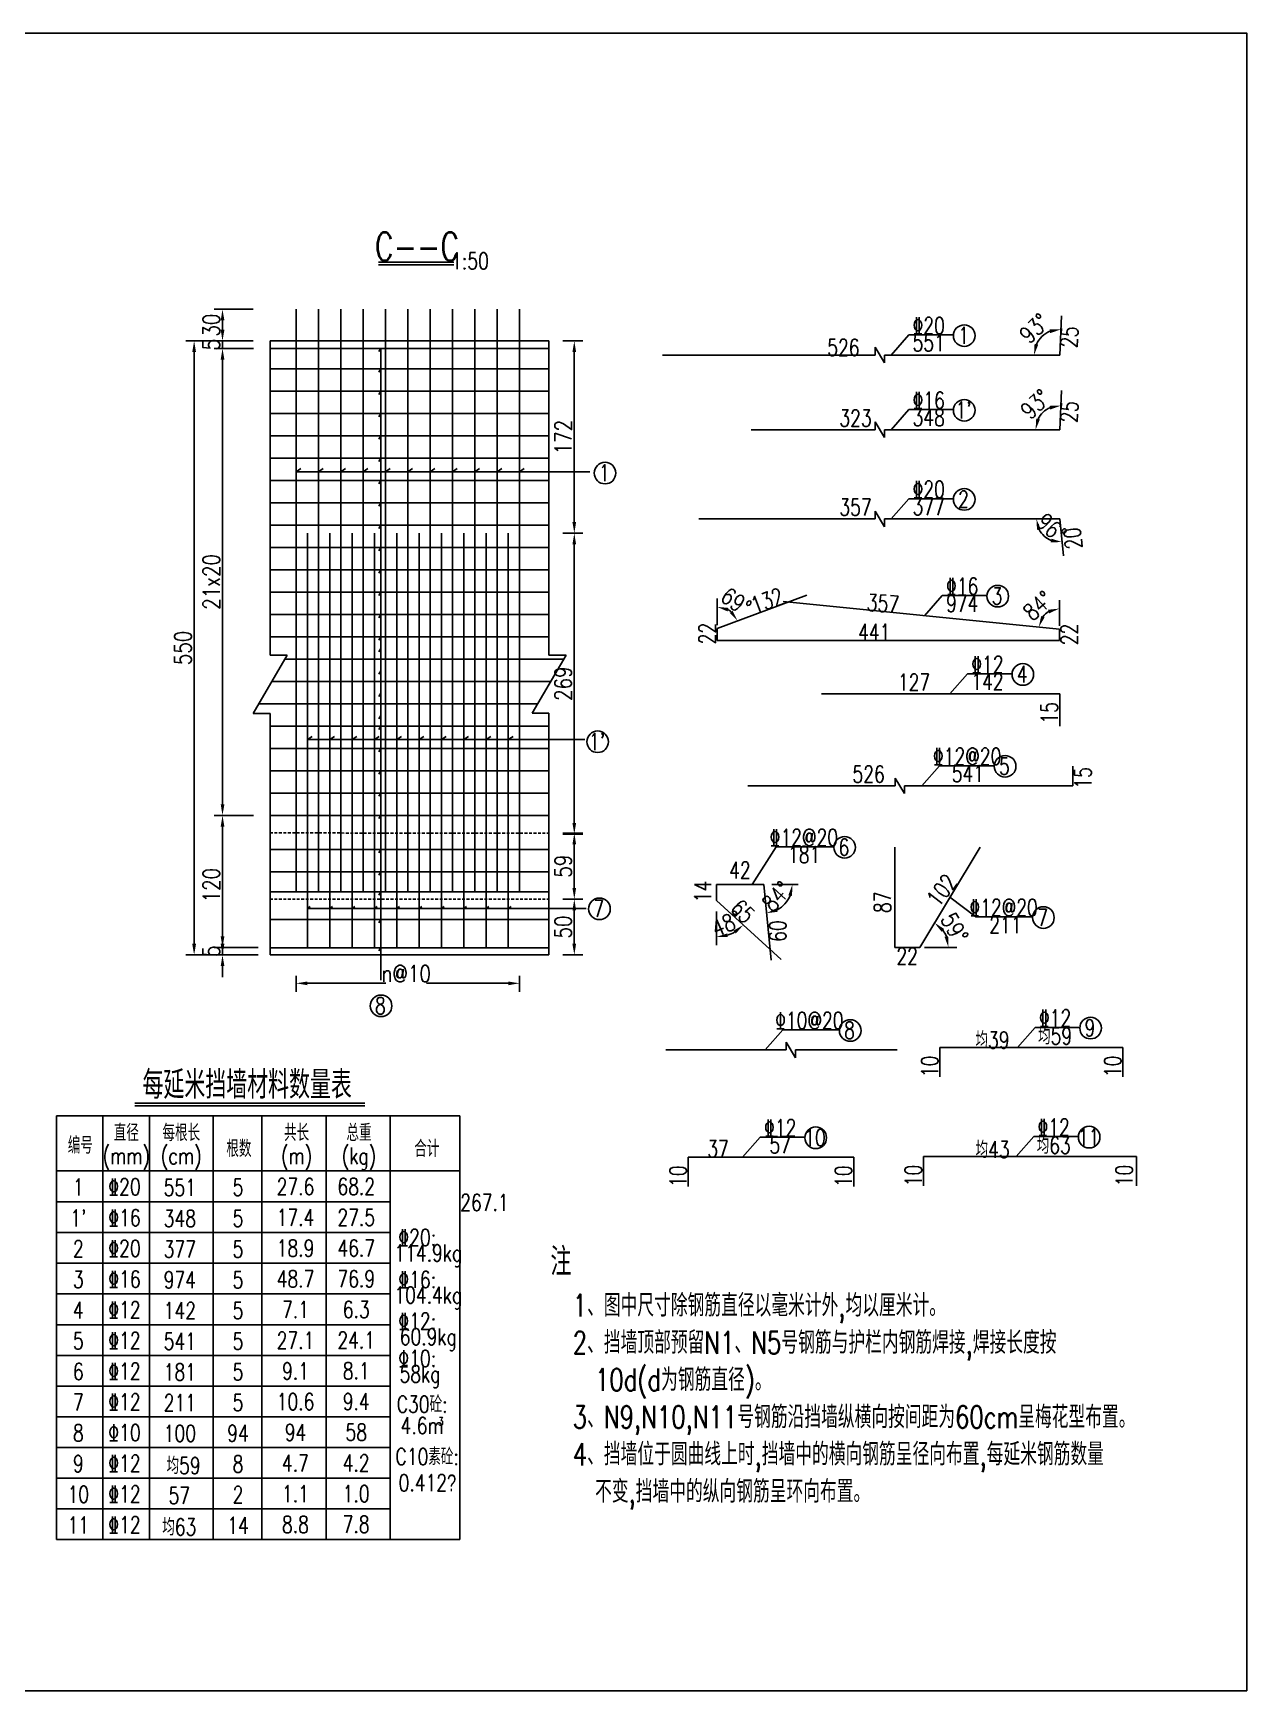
# Model space of a CAD drawing. Header units: millimetres. Extents: x 2923 to 12523, y -1268 to 4624.
# Drawn here: x 8936 to 10023, y -10 to 1475 of the extents above; entities that cross this region are included whole.
import ezdxf
from ezdxf.enums import TextEntityAlignment as Align

# ---------------------------------------------------------------- set-up
doc = ezdxf.new("R2010")
doc.units = ezdxf.units.MM
doc.linetypes.add('DASHED', pattern=[4, 2.5, -1.5])
for name, color, linetype in [('lk', 7, 'Continuous'), ('文字', 7, 'Continuous'), ('标注', 4, 'Continuous'), ('钢筋', 6, 'Continuous')]:
    doc.layers.add(name, color=color, linetype=linetype)
doc.styles.add('XGhz', font='simplex1.shx', dxfattribs={"width": 0.8, "bigfont": 'hztxt.shx'})
doc.styles.add('XGsz', font='simplex1.shx', dxfattribs={"width": 0.8, "bigfont": 'hztxt.shx'})
doc.styles.add('数字', font='simplex1.shx', dxfattribs={"width": 0.8, "bigfont": 'hztxt.shx'})
doc.styles.add('汉字', font='simplex1.shx', dxfattribs={"width": 0.8, "bigfont": 'hztxt.shx'})
doc.styles.add('钢筋', font='simplex1.shx', dxfattribs={"width": 0.8, "height": 2.2, "bigfont": 'hztxt.shx'})
doc.dimstyles.new('STANDARD50', dxfattribs={"dimscale": 5, "dimtxt": 3, "dimasz": 2, "dimexe": 1.5, "dimexo": 2.5, "dimgap": 0.5, "dimtad": 1, "dimdec": 0, "dimrnd": 0.1, "dimzin": 0, "dimdsep": 46, "dimtxsty": 'XGsz', "dimcen": 0.09, "dimdle": 1, "dimclrd": 256, "dimclre": 256, "dimclrt": 256, "dimadec": 0, "dimazin": 0, "dimtfac": 1, "dimtdec": 0, "dimtix": 1, "dimtmove": 2, "dimatfit": 3, "dimfxl": 0, "dimtolj": 1, "dimtzin": 0, "dimlwd": -1, "dimlwe": -1, "dimarcsym": 0})

# ---------------------------------------------------------------- blocks, each defined once
blk = doc.blocks.new('*D15')
at = {"layer": 'DEFPOINTS', "color": 0}
for p in [(9171.8, 642.6), (9371.8, 642.6), (9371.8, 623.4)]:
    blk.add_point(p, dxfattribs=at)
at = {"layer": '文字'}
for p, q in [((9171.8, 630.1), (9171.8, 615.9)), ((9371.8, 630.1), (9371.8, 615.9)), ((9181.8, 623.4), (9252, 623.4)), ((9361.8, 623.4), (9288.6, 623.4))]:
    blk.add_line(p, q, dxfattribs=at)
for points in [[(9181.8, 625), (9181.8, 621.7), (9171.8, 623.4)], [(9361.8, 625), (9361.8, 621.7), (9371.8, 623.4)]]:
    blk.add_solid(points, dxfattribs=at)
at = {"layer": '文字', "insert": (9270.3, 632.1), "char_height": 15, "attachment_point": 5, "style": 'XGsz'}
blk.add_mtext('\\A1;n@10', dxfattribs=at)
blk = doc.blocks.new('*D65')
at = {"layer": 'DEFPOINTS', "color": 0}
for p in [(9080.4, 1198.8), (9112, 1198.8), (9112, 648.8)]:
    blk.add_point(p, dxfattribs=at)
at = {"layer": '标注'}
for p, q in [((9099.5, 1198.8), (9072.9, 1198.8)), ((9080.4, 658.8), (9080.4, 1188.8)), ((9099.5, 648.8), (9072.9, 648.8))]:
    blk.add_line(p, q, dxfattribs=at)
for points in [[(9078.7, 1188.8), (9082.1, 1188.8), (9080.4, 1198.8)], [(9078.7, 658.8), (9082.1, 658.8), (9080.4, 648.8)]]:
    blk.add_solid(points, dxfattribs=at)
at = {"layer": '标注', "insert": (9070.4, 923.8), "char_height": 15, "attachment_point": 5, "rotation": 90, "style": 'XGsz'}
blk.add_mtext('\\A1;550', dxfattribs=at)
blk = doc.blocks.new('*D69')
at = {"layer": 'DEFPOINTS', "color": 0}
for p in [(9784.3, 745.5), (9708.1, 655.5), (9730.3, 655.5), (9730.3, 655.5), (9754.5, 664.1)]:
    blk.add_point(p, dxfattribs=at)
at = {"layer": '文字'}
blk.add_line((9742.8, 655.5), (9763.5, 655.5), dxfattribs=at)
blk.add_arc((9730.3, 655.5), 25.8, 22.3847, 36.6516, dxfattribs=at)
for points in [[(9749.8, 669.6), (9752.1, 672.1), (9743.5, 677.6)], [(9755.7, 665.6), (9752.5, 665), (9756, 655.5)]]:
    blk.add_solid(points, dxfattribs=at)
at = {"layer": '文字', "insert": (9761.4, 673.1), "char_height": 15, "attachment_point": 5, "rotation": 299.5181, "style": 'XGsz'}
blk.add_mtext('\\A1;59°', dxfattribs=at)
blk = doc.blocks.new('*D70')
at = {"layer": 'DEFPOINTS', "color": 0}
for p in [(9857.3, 1154.4), (9845.4, 1138.3), (9579.4, 1119.3), (9803.8, 1119.3), (9855.6, 1119.3)]:
    blk.add_point(p, dxfattribs=at)
at = {"layer": '文字'}
blk.add_line((9816.3, 1119.3), (9841.5, 1119.3), dxfattribs=at)
blk.add_arc((9855.6, 1119.3), 21.6, 113.8742, 153.2599, dxfattribs=at)
for points in [[(9837.9, 1128.6), (9834.6, 1129.4), (9834, 1119.3)], [(9846.5, 1140.7), (9847.1, 1137.4), (9856.7, 1140.9)]]:
    blk.add_solid(points, dxfattribs=at)
at = {"layer": '文字', "insert": (9833.8, 1142.2), "char_height": 15, "attachment_point": 5, "rotation": 43.567, "style": 'XGsz'}
blk.add_mtext('\\A1;93°', dxfattribs=at)
blk = doc.blocks.new('*D71')
at = {"layer": 'DEFPOINTS', "color": 0}
for p in [(9857.3, 1221.3), (9844.7, 1206.5), (9499.9, 1186.2), (9807.5, 1186.2), (9855.6, 1186.2)]:
    blk.add_point(p, dxfattribs=at)
at = {"layer": '文字'}
blk.add_line((9820, 1186.2), (9840.1, 1186.2), dxfattribs=at)
blk.add_arc((9855.6, 1186.2), 23, 112.2579, 154.8762, dxfattribs=at)
for points in [[(9846.6, 1209.1), (9847.1, 1205.8), (9856.7, 1209.2)], [(9836.4, 1195.6), (9833.1, 1196.3), (9832.6, 1186.2)]]:
    blk.add_solid(points, dxfattribs=at)
at = {"layer": '文字', "insert": (9832.8, 1210.1), "char_height": 15, "attachment_point": 5, "rotation": 43.567, "style": 'XGsz'}
blk.add_mtext('\\A1;93°', dxfattribs=at)
blk = doc.blocks.new('*D72')
at = {"layer": 'DEFPOINTS', "color": 0}
for p in [(9607.8, 965.4), (9846.6, 956.9), (9855.3, 940.6), (9855.3, 940.6), (9855.3, 930.4)]:
    blk.add_point(p, dxfattribs=at)
at = {"layer": '文字'}
blk.add_line((9855.3, 953.1), (9855.3, 966.6), dxfattribs=at)
blk.add_arc((9855.3, 940.6), 18.5, 121.4088, 142.8806, dxfattribs=at)
for points in [[(9842.1, 951.2), (9839, 952.4), (9836.9, 942.5)], [(9845.2, 958), (9846.1, 954.8), (9855.3, 959.1)]]:
    blk.add_solid(points, dxfattribs=at)
at = {"layer": '文字', "insert": (9836.2, 961.7), "char_height": 15, "attachment_point": 5, "rotation": 42.1447, "style": 'XGsz'}
blk.add_mtext('\\A1;84°', dxfattribs=at)
blk = doc.blocks.new('*D73')
at = {"layer": 'DEFPOINTS', "color": 0}
for p in [(9532.3, 1039.5), (9837.9, 1028.4), (9855.6, 1039.5), (9855.6, 1039.5), (9859, 1006.4)]:
    blk.add_point(p, dxfattribs=at)
at = {"layer": '文字'}
blk.add_arc((9855.6, 1039.5), 20.8, 207.753, 248.247, dxfattribs=at)
for points in [[(9835.5, 1029.3), (9838.7, 1030.1), (9834.7, 1039.5)], [(9848.1, 1021.7), (9847.6, 1018.4), (9857.8, 1018.7)]]:
    blk.add_solid(points, dxfattribs=at)
at = {"layer": '文字', "insert": (9848.3, 1031.4), "char_height": 15, "attachment_point": 5, "rotation": 318, "style": 'XGsz'}
blk.add_mtext('\\A1;96°', dxfattribs=at)
blk = doc.blocks.new('*D74')
at = {"layer": 'DEFPOINTS', "color": 0}
for p in [(9629, 971.2), (9563, 954.6), (9548.9, 941.2), (9548.9, 941.2), (9548.9, 930.4)]:
    blk.add_point(p, dxfattribs=at)
at = {"layer": '文字'}
blk.add_line((9548.9, 953.7), (9548.9, 968.1), dxfattribs=at)
blk.add_arc((9548.9, 941.2), 19.5, 50.3034, 60.2428, dxfattribs=at)
for points in [[(9558.2, 956.5), (9559, 959.7), (9548.9, 960.6)], [(9562.7, 957.1), (9560, 955.2), (9567.2, 948)]]:
    blk.add_solid(points, dxfattribs=at)
at = {"layer": '文字', "insert": (9565.7, 965.4), "char_height": 15, "attachment_point": 5, "rotation": 325.2731, "style": 'XGsz'}
blk.add_mtext('\\A1;69°', dxfattribs=at)
blk = doc.blocks.new('*D262')
at = {"layer": 'DEFPOINTS', "color": 0}
for p in [(9146, 1192.2), (9105.8, 773.8), (9146, 773.8)]:
    blk.add_point(p, dxfattribs=at)
at = {"layer": '标注'}
for p, q in [((9133.5, 1192.2), (9098.3, 1192.2)), ((9105.8, 1182.2), (9105.8, 783.8)), ((9133.5, 773.8), (9098.3, 773.8))]:
    blk.add_line(p, q, dxfattribs=at)
for points in [[(9104.2, 1182.2), (9107.5, 1182.2), (9105.8, 1192.2)], [(9104.2, 783.8), (9107.5, 783.8), (9105.8, 773.8)]]:
    blk.add_solid(points, dxfattribs=at)
at = {"layer": '标注', "insert": (9095.8, 983), "char_height": 15, "attachment_point": 5, "rotation": 90, "style": 'XGsz'}
blk.add_mtext('\\A1;21x20', dxfattribs=at)
blk = doc.blocks.new('*D266')
at = {"layer": 'DEFPOINTS', "color": 0}
for p in [(9105.8, 773.8), (9125.2, 773.8), (9150.2, 648.8)]:
    blk.add_point(p, dxfattribs=at)
at = {"layer": '标注'}
for p, q in [((9112.7, 773.8), (9098.3, 773.8)), ((9105.8, 658.8), (9105.8, 763.8)), ((9137.7, 648.8), (9098.3, 648.8))]:
    blk.add_line(p, q, dxfattribs=at)
for points in [[(9104.2, 763.8), (9107.5, 763.8), (9105.8, 773.8)], [(9104.2, 658.8), (9107.5, 658.8), (9105.8, 648.8)]]:
    blk.add_solid(points, dxfattribs=at)
at = {"layer": '标注', "insert": (9095.8, 711.3), "char_height": 15, "attachment_point": 5, "rotation": 90, "style": 'XGsz'}
blk.add_mtext('\\A1;120', dxfattribs=at)
blk = doc.blocks.new('*D265')
at = {"layer": 'DEFPOINTS', "color": 0}
for p in [(9105.8, 655.4), (9150.2, 655.4), (9150.2, 648.8)]:
    blk.add_point(p, dxfattribs=at)
at = {"layer": '标注'}
for p, q in [((9105.8, 665.4), (9105.8, 675.4)), ((9137.7, 655.4), (9098.3, 655.4)), ((9105.8, 648.8), (9105.8, 655.4)), ((9137.7, 648.8), (9098.3, 648.8)), ((9105.8, 638.8), (9105.8, 628.8))]:
    blk.add_line(p, q, dxfattribs=at)
for points in [[(9104.2, 665.4), (9107.5, 665.4), (9105.8, 655.4)], [(9104.2, 638.8), (9107.5, 638.8), (9105.8, 648.8)]]:
    blk.add_solid(points, dxfattribs=at)
at = {"layer": '标注', "insert": (9095.8, 652.1), "char_height": 15, "attachment_point": 5, "rotation": 90, "style": 'XGsz'}
blk.add_mtext('\\A1;5', dxfattribs=at)
blk = doc.blocks.new('*D263')
at = {"layer": 'DEFPOINTS', "color": 0}
for p in [(9145.8, 1227.2), (9105.8, 1198.8), (9145.8, 1198.8)]:
    blk.add_point(p, dxfattribs=at)
at = {"layer": '标注'}
for p, q in [((9133.3, 1227.2), (9098.3, 1227.2)), ((9105.8, 1217.2), (9105.8, 1208.8)), ((9133.3, 1198.8), (9098.3, 1198.8))]:
    blk.add_line(p, q, dxfattribs=at)
for points in [[(9104.2, 1217.2), (9107.5, 1217.2), (9105.8, 1227.2)], [(9104.2, 1208.8), (9107.5, 1208.8), (9105.8, 1198.8)]]:
    blk.add_solid(points, dxfattribs=at)
at = {"layer": '标注', "insert": (9095.8, 1213), "char_height": 15, "attachment_point": 5, "rotation": 90, "style": 'XGsz'}
blk.add_mtext('\\A1;30', dxfattribs=at)
blk = doc.blocks.new('*D264')
at = {"layer": 'DEFPOINTS', "color": 0}
for p in [(9105.8, 1192.2), (9145.8, 1198.8), (9146, 1192.2)]:
    blk.add_point(p, dxfattribs=at)
at = {"layer": '标注'}
for p, q in [((9105.8, 1208.8), (9105.8, 1218.8)), ((9133.3, 1198.8), (9098.3, 1198.8)), ((9133.5, 1192.2), (9098.3, 1192.2)), ((9105.8, 1198.8), (9105.8, 1192.2)), ((9105.8, 1182.2), (9105.8, 1172.2))]:
    blk.add_line(p, q, dxfattribs=at)
for points in [[(9104.2, 1208.8), (9107.5, 1208.8), (9105.8, 1198.8)], [(9104.2, 1182.2), (9107.5, 1182.2), (9105.8, 1192.2)]]:
    blk.add_solid(points, dxfattribs=at)
at = {"layer": '标注', "insert": (9095.8, 1195.5), "char_height": 15, "attachment_point": 5, "rotation": 90, "style": 'XGsz'}
blk.add_mtext('\\A1;5', dxfattribs=at)
blk = doc.blocks.new('*D307')
at = {"layer": 'DEFPOINTS', "color": 0}
for p in [(9590.5, 711.8), (9597.7, 711.8), (9621.5, 711.8), (9604.8, 690.4), (9597.2, 644.2)]:
    blk.add_point(p, dxfattribs=at)
at = {"layer": '文字'}
blk.add_arc((9590.5, 711.8), 25.7, 298.1495, 337.5611, dxfattribs=at)
for points in [[(9612.6, 702.3), (9615.9, 701.6), (9616.2, 711.8)], [(9603.1, 687.5), (9602.1, 690.7), (9593, 686.2)]]:
    blk.add_solid(points, dxfattribs=at)
at = {"layer": '文字', "insert": (9602.1, 701.2), "char_height": 15, "attachment_point": 5, "rotation": 47.8553, "style": 'XGsz'}
blk.add_mtext('\\A1;84°', dxfattribs=at)
blk = doc.blocks.new('*D306')
at = {"layer": 'DEFPOINTS', "color": 0}
for p in [(9548.1, 697.5), (9548.1, 687.6), (9548.1, 657.5), (9557.1, 666.2), (9606.3, 644.6)]:
    blk.add_point(p, dxfattribs=at)
at = {"layer": '文字'}
blk.add_arc((9548.1, 697.5), 32.6, 287.6236, 300.0528, dxfattribs=at)
for points in [[(9563.4, 670.6), (9565.5, 668), (9572.3, 675.6)], [(9558.3, 664.8), (9557.8, 668.1), (9548.1, 664.9)]]:
    blk.add_solid(points, dxfattribs=at)
at = {"layer": '文字', "insert": (9557.3, 676.8), "char_height": 15, "attachment_point": 5, "rotation": 23.8382, "style": 'XGsz'}
blk.add_mtext('\\A1;48°', dxfattribs=at)
blk = doc.blocks.new('*D344')
at = {"layer": 'DEFPOINTS', "color": 0}
for p in [(9398, 1026.6), (9420.9, 1026.6), (9398, 757.1)]:
    blk.add_point(p, dxfattribs=at)
at = {"layer": '标注'}
for p, q in [((9410.5, 1026.6), (9428.4, 1026.6)), ((9420.9, 767.1), (9420.9, 1016.6)), ((9410.5, 757.1), (9428.4, 757.1))]:
    blk.add_line(p, q, dxfattribs=at)
for points in [[(9419.2, 1016.6), (9422.5, 1016.6), (9420.9, 1026.6)], [(9419.2, 767.1), (9422.5, 767.1), (9420.9, 757.1)]]:
    blk.add_solid(points, dxfattribs=at)
at = {"layer": '标注', "insert": (9410.9, 891.8), "char_height": 15, "attachment_point": 5, "rotation": 90, "style": 'XGsz'}
blk.add_mtext('\\A1;269', dxfattribs=at)
blk = doc.blocks.new('*D345')
at = {"layer": 'DEFPOINTS', "color": 0}
for p in [(9398, 1198.8), (9420.9, 1198.8), (9398, 1026.6)]:
    blk.add_point(p, dxfattribs=at)
at = {"layer": '标注'}
for p, q in [((9410.5, 1198.8), (9428.4, 1198.8)), ((9420.9, 1036.6), (9420.9, 1188.8)), ((9410.5, 1026.6), (9428.4, 1026.6))]:
    blk.add_line(p, q, dxfattribs=at)
for points in [[(9419.2, 1188.8), (9422.5, 1188.8), (9420.9, 1198.8)], [(9419.2, 1036.6), (9422.5, 1036.6), (9420.9, 1026.6)]]:
    blk.add_solid(points, dxfattribs=at)
at = {"layer": '标注', "insert": (9410.9, 1112.7), "char_height": 15, "attachment_point": 5, "rotation": 90, "style": 'XGsz'}
blk.add_mtext('\\A1;172', dxfattribs=at)
blk = doc.blocks.new('*D356')
at = {"layer": 'DEFPOINTS', "color": 0}
for p in [(9398, 757.9), (9398, 698.8), (9420.9, 698.8)]:
    blk.add_point(p, dxfattribs=at)
at = {"layer": '标注'}
for p, q in [((9410.5, 757.9), (9428.4, 757.9)), ((9420.9, 747.9), (9420.9, 708.8)), ((9410.5, 698.8), (9428.4, 698.8))]:
    blk.add_line(p, q, dxfattribs=at)
for points in [[(9419.2, 747.9), (9422.5, 747.9), (9420.9, 757.9)], [(9419.2, 708.8), (9422.5, 708.8), (9420.9, 698.8)]]:
    blk.add_solid(points, dxfattribs=at)
at = {"layer": '标注', "insert": (9410.9, 728.3), "char_height": 15, "attachment_point": 5, "rotation": 90, "style": 'XGsz'}
blk.add_mtext('\\A1;59', dxfattribs=at)
blk = doc.blocks.new('*D357')
at = {"layer": 'DEFPOINTS', "color": 0}
for p in [(9398, 698.8), (9398, 648.8), (9420.9, 648.8)]:
    blk.add_point(p, dxfattribs=at)
at = {"layer": '标注'}
for p, q in [((9410.5, 698.8), (9428.4, 698.8)), ((9420.9, 688.8), (9420.9, 658.8)), ((9410.5, 648.8), (9428.4, 648.8))]:
    blk.add_line(p, q, dxfattribs=at)
for points in [[(9419.2, 688.8), (9422.5, 688.8), (9420.9, 698.8)], [(9419.2, 658.8), (9422.5, 658.8), (9420.9, 648.8)]]:
    blk.add_solid(points, dxfattribs=at)
at = {"layer": '标注', "insert": (9410.9, 673.8), "char_height": 15, "attachment_point": 5, "rotation": 90, "style": 'XGsz'}
blk.add_mtext('\\A1;50', dxfattribs=at)

msp = doc.modelspace()

# ---------------------------------------------------------------- linework, layer by layer
at = {"layer": 'DEFPOINTS'}
msp.add_lwpolyline([(7923.2, 1474.6), (10023.2, 1474.6), (10023.2, -10.4), (7923.2, -10.4), (7923.2, 1474.6)], dxfattribs=at)
at = {"layer": 'lk'}
for p, q in [((9148.4, 1198.8), (9398, 1198.8)), ((9148.4, 1198.8), (9148.4, 917.3)), ((9398, 1198.8), (9398, 917.5)), ((9148.4, 989.2), (9148.4, 917.3)), ((9398, 989.2), (9398, 917.5)), ((9148.4, 937.2), (9148.4, 917.3)), ((9163.8, 917.3), (9133.3, 865.2)), ((9148.4, 917.3), (9163.8, 917.3)), ((9413.5, 917.5), (9383, 865.4)), ((9398, 917.5), (9413.5, 917.5)), ((9133.3, 865.2), (9148.4, 865.2)), ((9148.4, 865.2), (9148.4, 648.8)), ((9383, 865.4), (9398, 865.4)), ((9398, 865.4), (9398, 648.8)), ((9148.4, 648.8), (9398, 648.8))]:
    msp.add_line(p, q, dxfattribs=at)
at = {"layer": 'lk', "linetype": 'DASHED'}
for p, q in [((9148.4, 758.1), (9398, 757.9)), ((9148.4, 698.8), (9398, 698.8))]:
    msp.add_line(p, q, dxfattribs=at)
at = {"layer": '文字'}
for p, q in [((9548.9, 953.7), (9548.9, 944.3)), ((9855.3, 953.1), (9855.3, 943.7)), ((9597.7, 711.8), (9621.5, 711.8)), ((9181.8, 690.5), (9184.4, 692.2)), ((9181.8, 690.5), (9431.6, 690.5)), ((9201.8, 690.5), (9204.4, 692.2)), ((9221.8, 690.5), (9224.4, 692.2)), ((9241.8, 690.5), (9244.4, 692.2)), ((9261.8, 690.5), (9264.4, 692.2)), ((9281.8, 690.5), (9284.4, 692.2)), ((9301.8, 690.5), (9304.4, 692.2)), ((9321.8, 690.5), (9324.4, 692.2)), ((9341.8, 690.5), (9344.4, 692.2)), ((9361.8, 690.5), (9364.4, 692.2)), ((9548.1, 687.6), (9548.1, 657.5)), ((9742.8, 655.5), (9734.6, 655.5)), ((8957.2, 345.1), (9256.1, 345.1))]:
    msp.add_line(p, q, dxfattribs=at)
at = {"layer": '标注'}
for p, q in [((9245.4, 1266.9), (9313.1, 1266.9)), ((9704.6, 1186.2), (9720.4, 1204.2)), ((9720.4, 1204.2), (9759.7, 1204.2)), ((9247.5, 1192.2), (9245.9, 1189.3)), ((9247.5, 1192.2), (9247.5, 626.1)), ((9690.4, 1193.2), (9698.7, 1179.2)), ((9690.4, 1186.2), (9690.4, 1193.2)), ((9247.5, 1173.8), (9245.9, 1170.9)), ((9698.7, 1179.2), (9698.7, 1186.2)), ((9247.5, 1153.8), (9245.9, 1150.9)), ((9247.5, 1133.8), (9245.9, 1130.9)), ((9704.6, 1119.3), (9720.4, 1137.3)), ((9720.4, 1137.3), (9759.7, 1137.3)), ((9247.5, 1113.8), (9245.9, 1110.9)), ((9690.4, 1119.3), (9690.4, 1126.3)), ((9690.4, 1126.3), (9698.7, 1112.2)), ((9698.7, 1112.2), (9698.7, 1119.3)), ((9171.8, 1081.7), (9176.1, 1084.6)), ((9191.8, 1081.7), (9196.1, 1084.6)), ((9211.8, 1081.7), (9216.1, 1084.6)), ((9231.8, 1081.7), (9236.1, 1084.6)), ((9247.5, 1093.8), (9245.9, 1090.9)), ((9251.8, 1081.7), (9256.1, 1084.6)), ((9271.8, 1081.7), (9276.1, 1084.6)), ((9291.8, 1081.7), (9296.1, 1084.6)), ((9311.8, 1081.7), (9316.1, 1084.6)), ((9331.8, 1081.7), (9336.1, 1084.6)), ((9351.8, 1081.7), (9356.1, 1084.6)), ((9371.8, 1081.7), (9376.1, 1084.6)), ((9171.8, 1081.7), (9434.9, 1081.7)), ((9247.5, 1073.8), (9245.9, 1070.9)), ((9704.6, 1039.5), (9720.4, 1057.5)), ((9720.4, 1057.5), (9759.7, 1057.5)), ((9247.5, 1053.8), (9245.9, 1050.9)), ((9690.4, 1039.5), (9690.4, 1046.5)), ((9690.4, 1046.5), (9698.7, 1032.4)), ((9247.5, 1033.8), (9245.9, 1030.9)), ((9698.7, 1032.4), (9698.7, 1039.5)), ((9247.5, 1013.8), (9245.9, 1010.9)), ((9247.5, 993.8), (9245.9, 990.9)), ((9247.5, 973.8), (9245.9, 970.9)), ((9734.6, 952.7), (9750.4, 970.7)), ((9750.4, 970.7), (9789.7, 970.7)), ((9247.5, 953.8), (9245.9, 950.9)), ((9247.5, 933.8), (9245.9, 930.9)), ((9247.5, 923.3), (9245.9, 920.4)), ((9247.5, 903.3), (9245.9, 900.4)), ((9757.2, 882.7), (9773, 900.7)), ((9773, 900.7), (9812.3, 900.7)), ((9247.5, 883.3), (9245.9, 880.4)), ((9247.5, 863.3), (9245.9, 860.4)), ((9247.5, 853.8), (9245.9, 850.9)), ((9181.8, 841.7), (9186.1, 844.6)), ((9181.8, 841.7), (9430.3, 841.7)), ((9201.8, 841.7), (9206.1, 844.6)), ((9221.8, 841.7), (9226.1, 844.6)), ((9241.8, 841.7), (9246.1, 844.6)), ((9247.5, 833.8), (9245.9, 830.9)), ((9261.8, 841.7), (9266.1, 844.6)), ((9281.8, 841.7), (9286.1, 844.6)), ((9301.8, 841.7), (9306.1, 844.6)), ((9321.8, 841.7), (9326.1, 844.6)), ((9341.8, 841.7), (9346.1, 844.6)), ((9361.8, 841.7), (9366.1, 844.6)), ((9732.1, 800.3), (9747.9, 818.3)), ((9747.9, 818.3), (9796.3, 818.3)), ((9247.5, 813.8), (9245.9, 810.9)), ((9708.2, 800.3), (9708.2, 807.3)), ((9708.2, 807.3), (9716.5, 793.3)), ((9247.5, 793.8), (9245.9, 790.9)), ((9716.5, 793.3), (9716.5, 800.3)), ((9247.5, 773.8), (9245.9, 770.9)), ((9247.5, 743.3), (9245.9, 740.4)), ((9580.1, 711.8), (9601.7, 745.7)), ((9601.7, 745.7), (9652.7, 745.7)), ((9247.5, 723.3), (9245.9, 720.4)), ((9247.5, 723.3), (9245.9, 720.4)), ((9247.5, 705.3), (9245.9, 702.3)), ((9757.3, 700.5), (9780.5, 682.8)), ((9247.5, 680.5), (9245.9, 677.6)), ((9780.5, 682.8), (9830.6, 682.8)), ((9247.5, 655.3), (9245.9, 652.4)), ((9591.7, 563.7), (9607.5, 581.7)), ((9607.5, 581.7), (9657.6, 581.7)), ((9817.8, 565.9), (9833.6, 583.9)), ((9833.6, 583.9), (9872.9, 583.9)), ((9610.6, 563.7), (9610.6, 570.7)), ((9610.6, 570.7), (9618.9, 556.6)), ((9618.9, 556.6), (9618.9, 563.7)), ((9027.2, 513.6), (9233.2, 513.6)), ((8998.5, 504.6), (8998.5, 125.1)), ((9040.3, 504.6), (9040.3, 125.1)), ((9097.3, 504.6), (9097.3, 125.1)), ((9140.9, 504.6), (9140.9, 125.1)), ((9198.5, 504.6), (9198.5, 125.1)), ((9256.1, 504.6), (9256.1, 125.1)), ((9571.6, 467.6), (9587.4, 485.6)), ((9587.4, 485.6), (9626.7, 485.6)), ((9816.6, 468.2), (9832.4, 486.2)), ((9832.4, 486.2), (9871.7, 486.2)), ((8957.2, 455.4), (9318.3, 455.4)), ((8957.2, 427.6), (9256.1, 427.6)), ((8957.2, 400.1), (9256.1, 400.1)), ((8957.2, 372.6), (9256.1, 372.6)), ((8957.2, 317.6), (9256.1, 317.6)), ((8957.2, 290.1), (9256.1, 290.1)), ((8957.2, 262.6), (9256.1, 262.6)), ((8957.2, 235.1), (9256.1, 235.1)), ((8957.2, 207.6), (9256.1, 207.6)), ((8957.2, 180.1), (9256.1, 180.1)), ((8957.2, 152.6), (9256.1, 152.6))]:
    msp.add_line(p, q, dxfattribs=at)
for centre in [(9770.1, 1203.6), (9770.1, 1136.7), (9448.4, 1080.5), (9770.1, 1056.9), (9800.1, 970.2), (9822.6, 900.1), (9441.8, 839.8), (9806.7, 817.8), (9663, 745.2), (9443.4, 690.1), (9841, 682.3), (9247.8, 603.2), (9668, 581.1), (9883.3, 583.3), (9637.1, 485), (9882, 485.6)]:
    msp.add_circle(centre, 9.68, dxfattribs=at)
at = {"layer": '钢筋'}
for p, q in [((9245.4, 1269.4), (9313.1, 1269.4)), ((9171.8, 1227.2), (9171.8, 705.3)), ((9191.8, 1227.2), (9191.8, 705.3)), ((9211.8, 1227.2), (9211.8, 705.3)), ((9231.8, 1227.2), (9231.8, 705.3)), ((9251.8, 1227.2), (9251.8, 705.3)), ((9271.8, 1227.2), (9271.8, 705.3)), ((9291.8, 1227.2), (9291.8, 705.3)), ((9311.8, 1227.2), (9311.8, 705.3)), ((9331.8, 1227.2), (9331.8, 705.3)), ((9351.8, 1227.2), (9351.8, 705.3)), ((9371.8, 1227.2), (9371.8, 705.3)), ((9857.3, 1221.3), (9855.6, 1186.2)), ((9148.4, 1192.2), (9398, 1192.2)), ((9148.4, 1173.8), (9398, 1173.8)), ((9499.9, 1186.2), (9690.4, 1186.2)), ((9698.7, 1186.2), (9855.6, 1186.2)), ((9148.4, 1153.8), (9398, 1153.8)), ((9857.3, 1154.4), (9855.6, 1119.3)), ((9148.4, 1133.8), (9398, 1133.8)), ((9148.4, 1113.8), (9398, 1113.8)), ((9579.4, 1119.3), (9690.4, 1119.3)), ((9698.7, 1119.3), (9855.6, 1119.3)), ((9148.4, 1093.8), (9398, 1093.8)), ((9148.4, 1073.8), (9398, 1073.8)), ((9148.4, 1053.8), (9398, 1053.8)), ((9148.4, 1033.8), (9398, 1033.8)), ((9181.8, 1026.6), (9181.8, 655.3)), ((9201.8, 1026.6), (9201.8, 655.3)), ((9221.8, 1026.6), (9221.8, 655.3)), ((9241.8, 1026.6), (9241.8, 655.3)), ((9261.8, 1026.6), (9261.8, 655.3)), ((9281.8, 1026.6), (9281.8, 655.3)), ((9301.8, 1026.6), (9301.8, 655.3)), ((9321.8, 1026.6), (9321.8, 655.3)), ((9341.8, 1026.6), (9341.8, 655.3)), ((9361.8, 1026.6), (9361.8, 655.3)), ((9532.3, 1039.5), (9690.4, 1039.5)), ((9698.7, 1039.5), (9855.6, 1039.5)), ((9859, 1006.4), (9855.6, 1039.5)), ((9148.4, 1013.8), (9398, 1013.8)), ((9148.4, 993.8), (9398, 993.8)), ((9148.4, 973.8), (9398, 973.8)), ((9548.9, 941.2), (9629, 971.2)), ((9607.8, 965.4), (9855.3, 940.6)), ((9148.4, 953.8), (9398, 953.8)), ((9548.9, 930.4), (9548.9, 941.2)), ((9855.3, 940.6), (9855.3, 930.4)), ((9148.4, 933.8), (9398, 933.8)), ((9548.9, 930.4), (9649.3, 930.4)), ((9855.3, 930.4), (9647, 930.4)), ((9161.8, 913.8), (9411.3, 913.8)), ((9150, 893.8), (9399.6, 893.8)), ((9642.4, 882.7), (9855.6, 882.7)), ((9855.6, 853.8), (9855.6, 882.7)), ((9138.3, 873.8), (9387.9, 873.8)), ((9148.4, 853.8), (9398, 853.8)), ((9148.4, 833.8), (9398, 833.8)), ((9867.5, 800.3), (9867.5, 817.9)), ((9148.4, 813.8), (9398, 813.8)), ((9148.4, 793.8), (9398, 793.8)), ((9576.4, 800.3), (9708.2, 800.3)), ((9716.5, 800.3), (9867.5, 800.3)), ((9148.4, 773.8), (9398, 773.8)), ((9148.4, 743.3), (9398, 743.3)), ((9708.1, 655.5), (9708.1, 745.5)), ((9784.3, 745.5), (9730.3, 655.5)), ((9148.4, 723.3), (9398, 723.3)), ((9148.4, 705.2), (9398, 705.2)), ((9548.1, 711.8), (9590.5, 711.8)), ((9548.1, 711.8), (9548.1, 697.5)), ((9597.2, 644.2), (9590.5, 711.8)), ((9606.3, 644.6), (9548.1, 697.5)), ((9148.4, 680.5), (9398, 680.5)), ((9148.4, 655.3), (9398, 655.3)), ((9708.1, 655.5), (9730.3, 655.5)), ((9748.4, 565.9), (9912.3, 565.9)), ((9748.4, 539.7), (9748.4, 565.9)), ((9912.3, 539.7), (9912.3, 565.9)), ((9502.9, 563.7), (9610.6, 563.7)), ((9618.9, 563.7), (9709.9, 563.7)), ((9027.2, 516.1), (9233.2, 516.1)), ((8957.2, 504.6), (9318.3, 504.6)), ((8957.2, 504.6), (8957.2, 125.1)), ((9318.3, 504.6), (9318.3, 125.1)), ((9523, 441.4), (9523, 467.6)), ((9523, 467.6), (9671.1, 467.6)), ((9671.1, 441.4), (9671.1, 467.6)), ((9733.7, 468.2), (9924.5, 468.2)), ((9733.7, 441.9), (9733.7, 468.2)), ((9924.5, 441.9), (9924.5, 468.2)), ((8957.2, 125.1), (9318.3, 125.1))]:
    msp.add_line(p, q, dxfattribs=at)

# ---------------------------------------------------------------- texts
at = {"layer": '文字', "width": 0.75}
for s, height, style, p in [('C--C', 25, 'XGhz', (9280, 1283.5)), ('1:50', 15, '数字', (9327.5, 1270.5)), ('%%13220', 15, '钢筋', (9738.3, 1212.6)), ('551', 15, '数字', (9738.3, 1197.2)), ('1', 15, '数字', (9769.5, 1203.8)), ('526', 15, '数字', (9661.9, 1193)), ('%%13216', 15, '钢筋', (9738.3, 1145.7)), ("1'", 15, '数字', (9769.5, 1136.8)), ('323', 15, '数字', (9672.7, 1129.7)), ('348', 15, '数字', (9738.3, 1130.3)), ('1', 15, '数字', (9447.8, 1080.6)), ('%%13220', 15, '钢筋', (9738.3, 1065.9)), ('357', 15, '数字', (9672.7, 1049.9)), ('377', 15, '数字', (9738.3, 1050.4)), ('2', 15, '数字', (9769.5, 1057)), ('%%13216', 15, '钢筋', (9768.3, 979.1)), ('974', 15, '数字', (9768.3, 963.7)), ('3', 15, '数字', (9799.5, 970.3)), ('441', 15, '数字', (9689.6, 937.9)), ('%%13212', 15, '钢筋', (9790.9, 909.1)), ('4', 15, '数字', (9822.1, 900.3)), ('127', 15, '数字', (9725.2, 893.1)), ('142', 15, '数字', (9790.9, 893.7)), ("1'", 15, '数字', (9441.3, 839.9)), ('%%13212@20', 15, '钢筋', (9772.7, 826.7)), ('526', 15, '数字', (9684.5, 810.8)), ('541', 15, '数字', (9773.4, 811.3)), ('5', 15, '数字', (9806.1, 817.9)), ('%%13212@20', 15, '钢筋', (9626.5, 754.1)), ('181', 15, '数字', (9626.7, 738.7)), ('6', 15, '数字', (9662.4, 745.3)), ('42', 15, '数字', (9569.2, 724.7)), ('%%13212@20', 15, '钢筋', (9805.4, 691.3)), ('7', 15, '数字', (9442.8, 690.3)), ('211', 15, '数字', (9807, 675.8)), ('7', 15, '数字', (9840.4, 682.4)), ('22', 15, '数字', (9719, 647.8)), ('8', 15, '数字', (9247.2, 603.3)), ('%%13110@20', 15, '钢筋', (9631.4, 590.1)), ('%%13212', 15, '钢筋', (9851.5, 592.3)), ('8', 15, '数字', (9667.4, 581.3)), ('均39', 15, '数字', (9795.4, 573.3)), ('均59', 15, '数字', (9851.5, 576.9)), ('9', 15, '数字', (9882.7, 583.5)), ('每延米挡墙材料数量表', 25, '汉字', (9127.9, 533.8)), ('直径', 15, '数字', (9019.7, 490.3)), ('每根长', 15, '数字', (9068.9, 490.3)), ('共长', 15, '数字', (9172.2, 490.3)), ('总重', 15, '数字', (9228.1, 490.3)), ('%%13212', 15, '钢筋', (9605.3, 494)), ('10', 15, '数字', (9636.5, 485.2)), ('%%13212', 15, '钢筋', (9850.2, 494.6)), ('11', 15, '数字', (9881.5, 485.7)), ('编号', 15, '数字', (8978.5, 479.1)), ('(mm)', 15, '数字', (9019.7, 467.8)), ('(cm)', 15, '数字', (9068.9, 467.8)), ('根数', 15, '数字', (9120.5, 476)), ('(m)', 15, '数字', (9172.2, 467.8)), ('(kg)', 15, '数字', (9228.1, 467.8)), ('合计', 15, '数字', (9288.8, 476)), ('37', 15, '数字', (9549.6, 475.1)), ('57', 15, '数字', (9605.3, 478.6)), ('均43', 15, '数字', (9795.5, 475.2)), ('均63', 15, '数字', (9850.3, 479)), ('1', 15, '数字', (8976.7, 440.8)), ('%%13220', 15, '钢筋', (9018, 441.1)), ('551', 15, '数字', (9067.6, 440.5)), ('5', 15, '数字', (9119.7, 440.6)), ('27.6', 15, '数字', (9171.2, 441.3)), ('68.2', 15, '数字', (9225.6, 441.4)), ('267.1', 15, '数字', (9340.4, 427)), ("1'", 15, '数字', (8976.7, 413.1)), ('%%13216', 15, '钢筋', (9018, 413.4)), ('348', 15, '数字', (9067.6, 412.7)), ('5', 15, '数字', (9119.7, 412.8)), ('17.4', 15, '数字', (9171.2, 413.6)), ('27.5', 15, '数字', (9225.6, 413.7)), ('%%13220:', 15, '钢筋', (9280.2, 395.7)), ('2', 15, '数字', (8976.7, 385.6)), ('%%13220', 15, '钢筋', (9018, 385.9)), ('377', 15, '数字', (9067.6, 385.2)), ('5', 15, '数字', (9119.7, 385.3)), ('18.9', 15, '数字', (9171.2, 386.1)), ('46.7', 15, '数字', (9225.6, 386.2)), ('114.9kg', 15, '数字', (9290.1, 379.3)), ('3', 15, '数字', (8976.7, 358.1)), ('%%13216', 15, '钢筋', (9018, 358.4)), ('974', 15, '数字', (9067.6, 357.7)), ('5', 15, '数字', (9119.7, 357.8)), ('48.7', 15, '数字', (9171.2, 358.6)), ('76.9', 15, '数字', (9225.6, 358.7)), ('%%13216:', 15, '钢筋', (9280.2, 358)), ('104.4kg', 15, '数字', (9290.1, 341.6)), ('4', 15, '数字', (8976.7, 330.6)), ('%%13212', 15, '钢筋', (9018, 330.9)), ('142', 15, '数字', (9067.6, 330.2)), ('5', 15, '数字', (9119.7, 330.3)), ('7.1', 15, '数字', (9171.2, 331.1)), ('6.3', 15, '数字', (9225.6, 331.2)), ('%%13212:', 15, '钢筋', (9280.2, 320.7)), ('60.9kg', 15, '数字', (9290.1, 304.3)), ('5', 15, '数字', (8976.7, 303.1)), ('%%13212', 15, '钢筋', (9018, 303.4)), ('541', 15, '数字', (9067.6, 302.7)), ('5', 15, '数字', (9119.7, 302.8)), ('27.1', 15, '数字', (9171.2, 303.6)), ('24.1', 15, '数字', (9225.6, 303.7)), ('6', 15, '数字', (8976.7, 275.6)), ('%%13212', 15, '钢筋', (9018, 275.9)), ('181', 15, '数字', (9067.6, 275.2)), ('5', 15, '数字', (9119.7, 275.3)), ('9.1', 15, '数字', (9171.2, 276.1)), ('8.1', 15, '数字', (9225.6, 276.2)), ('%%13110:', 15, '钢筋', (9280.2, 287.3)), ('58kg', 15, '数字', (9282.7, 270.9)), ('7', 15, '数字', (8976.7, 248.1)), ('%%13212', 15, '钢筋', (9018, 248.4)), ('211', 15, '数字', (9067.6, 247.7)), ('5', 15, '数字', (9119.7, 247.8)), ('10.6', 15, '数字', (9171.2, 248.6)), ('9.4', 15, '数字', (9225.6, 248.7)), ('C30砼:', 15, '数字', (9284.6, 247.1)), ('8', 15, '数字', (8976.7, 220.6)), ('%%13110', 15, '钢筋', (9018, 220.9)), ('100', 15, '数字', (9067.6, 220.2)), ('94', 15, '数字', (9119.7, 220.3)), ('94', 15, '数字', (9171.2, 221.1)), ('58', 15, '数字', (9225.6, 221.2)), ('4.6m', 15, '数字', (9284.6, 227.2)), ('3', 7.5, '数字', (9301.3, 230.9)), ('9', 15, '数字', (8976.7, 193.1)), ('%%13212', 15, '钢筋', (9018, 193.4)), (' 均59', 15, '数字', (9067.1, 192.1)), ('8', 15, '数字', (9119.7, 192.8)), ('4.7', 15, '数字', (9171.1, 193.6)), ('4.2', 15, '数字', (9225.5, 193.7)), ('10', 15, '数字', (8976.7, 165.6)), ('%%13212', 15, '钢筋', (9018, 165.9)), ('57', 15, '数字', (9067.1, 164.6)), ('2', 15, '数字', (9119.7, 165.3)), ('1.1', 15, '数字', (9171.1, 166.1)), ('1.0', 15, '数字', (9225.5, 166.2)), ('11', 15, '数字', (8976.7, 138.1)), ('%%13212', 15, '钢筋', (9018, 138.4)), ('均63', 15, '数字', (9067.1, 137.1)), ('14', 15, '数字', (9119.7, 137.8)), ('8.8', 15, '数字', (9171.1, 138.6)), ('7.8', 15, '数字', (9225.5, 138.7))]:
    msp.add_text(s, height=height, dxfattribs=dict(at, style=style)).set_placement(p, align=Align.MIDDLE)
at = {"layer": '文字', "style": '数字', "width": 0.75}
for s, rotation, p in [('25', 85.7279, (9864.3, 1202.3)), ('25', 85.7279, (9864.3, 1135.3)), ('20', 96, (9867.4, 1022)), ('132', 20.2678, (9593.6, 966.2)), ('357', 356.1896, (9697.4, 963.7)), ('22', 90, (9539.9, 936.7)), ('22', 90, (9864.1, 935.9)), ('15', 90, (9846.3, 865.7)), ('15', 90, (9876.5, 807.4)), ('14', 90, (9536, 705.6)), ('102', 52.8274, (9750, 706.8)), ('87', 90, (9697, 696)), ('65', 315.0245, (9571.8, 687.9)), ('60', 90, (9603.1, 670.2)), ('10', 90, (9739.2, 548.9)), ('10', 90, (9903.1, 548.9)), ('10', 90, (9513.8, 450.6)), ('10', 90, (9661.9, 450.6)), ('10', 90, (9724.5, 451.2)), ('10', 90, (9913.4, 451.2))]:
    msp.add_text(s, height=15, rotation=rotation, dxfattribs=at).set_placement(p, align=Align.MIDDLE)
for s, p in [('C10素砼:', (9289.1, 199.4)), ('0.412%%143', (9289.3, 175.9))]:
    msp.add_text(s, height=15, dxfattribs=at).set_placement(p, align=Align.MIDDLE_CENTER)
at = {"layer": '文字', "insert": (9399.5, 152.1), "char_height": 20, "width": 507.312, "attachment_point": 7, "style": '汉字'}
msp.add_mtext('{\\H1.25x;\\W0.75;注\\P\\pxi-1,l2;\\H0.8x;1、图中尺寸除钢筋直径以毫米计外,均以厘米计。\\P2、挡墙顶部预留N1、N5号钢筋与护栏内钢筋焊接,焊接长度按10d(d为钢筋直径)。\\P3、N9,N10,N11号钢筋沿挡墙纵横向按间距为60cm呈梅花型布置。\\P4、挡墙位于圆曲线上时,挡墙中的横向钢筋呈径向布置,每延米钢筋数量不变,挡墙中的纵向钢筋呈环向布置。}', dxfattribs=at)

# ---------------------------------------------------------------- dimensions: what is measured, and where the dimension line sits
at = {"layer": '文字'}
for base, line1, line2, picture, middle in [((9844.7, 1206.5), ((9857.3, 1221.3), (9855.6, 1186.2)), ((9499.9, 1186.2), (9807.5, 1186.2)), '*D71', (9832.8, 1210.1)), ((9845.4, 1138.3), ((9857.3, 1154.4), (9855.6, 1119.3)), ((9579.4, 1119.3), (9803.8, 1119.3)), '*D70', (9833.8, 1142.2)), ((9837.9, 1028.4), ((9859, 1006.4), (9855.6, 1039.5)), ((9532.3, 1039.5), (9855.6, 1039.5)), '*D73', (9848.3, 1031.4)), ((9563, 954.6), ((9548.9, 941.2), (9629, 971.2)), ((9548.9, 930.4), (9548.9, 941.2)), '*D74', (9565.7, 965.4)), ((9846.6, 956.9), ((9855.3, 940.6), (9855.3, 930.4)), ((9607.8, 965.4), (9855.3, 940.6)), '*D72', (9836.2, 961.7)), ((9754.5, 664.1), ((9708.1, 655.5), (9730.3, 655.5)), ((9784.3, 745.5), (9730.3, 655.5)), '*D69', (9761.4, 673.1)), ((9604.8, 690.4), ((9597.7, 711.8), (9621.5, 711.8)), ((9597.2, 644.2), (9590.5, 711.8)), '*D307', (9602.1, 701.2)), ((9557.1, 666.2), ((9606.3, 644.6), (9548.1, 697.5)), ((9548.1, 687.6), (9548.1, 657.5)), '*D306', (9557.3, 676.8))]:
    dim = msp.add_angular_dim_2l(base=base, line1=line1, line2=line2, dimstyle='STANDARD50', override={"dimsah": 1}, dxfattribs=at)
    dim.commit()
    dim.dimension.update_dxf_attribs({"geometry": picture, "text_midpoint": middle})
dim = msp.add_linear_dim(base=(9371.8, 623.4), p1=(9171.8, 642.6), p2=(9371.8, 642.6), text='n@10', dimstyle='STANDARD50', dxfattribs=at)
dim.commit()
dim.dimension.update_dxf_attribs({"geometry": '*D15', "text_midpoint": (9270.3, 632.1), "dimtype": 160})
at = {"layer": '标注', "color": 8}
for base, p1, p2, text, picture, middle in [((9105.8, 1198.8), (9145.8, 1227.2), (9145.8, 1198.8), '30', '*D263', (9095.8, 1213)), ((9105.8, 1192.2), (9145.8, 1198.8), (9146, 1192.2), '5', '*D264', (9095.8, 1195.5)), ((9105.8, 773.8), (9146, 1192.2), (9146, 773.8), '21x20', '*D262', (9095.8, 983)), ((9105.8, 773.8), (9150.2, 648.8), (9125.2, 773.8), '120', '*D266', (9095.8, 711.3)), ((9105.8, 655.4), (9150.2, 648.8), (9150.2, 655.4), '5', '*D265', (9095.8, 652.1))]:
    dim = msp.add_linear_dim(base=base, p1=p1, p2=p2, angle=90, text=text, dimstyle='STANDARD50', dxfattribs=at)
    dim.commit()
    dim.dimension.update_dxf_attribs({"geometry": picture, "text_midpoint": middle})
at = {"layer": '标注'}
for base, p1, p2, picture, middle in [((9080.4, 1198.8), (9112, 648.8), (9112, 1198.8), '*D65', (9070.4, 923.8)), ((9420.9, 1198.8), (9398, 1026.6), (9398, 1198.8), '*D345', (9410.9, 1112.7)), ((9420.8769, 1026.5509), (9398.0423, 757.102), (9398.0423, 1026.5509), '*D344', (9410.8769, 891.8265)), ((9420.9, 698.8), (9398, 757.9), (9398, 698.8), '*D356', (9410.9, 728.3)), ((9420.9, 648.8), (9398, 698.8), (9398, 648.8), '*D357', (9410.9, 673.8))]:
    dim = msp.add_linear_dim(base=base, p1=p1, p2=p2, angle=90, dimstyle='STANDARD50', dxfattribs=at)
    dim.commit()
    dim.dimension.update_dxf_attribs({"geometry": picture, "text_midpoint": middle})

doc.saveas('drawing.dxf')
